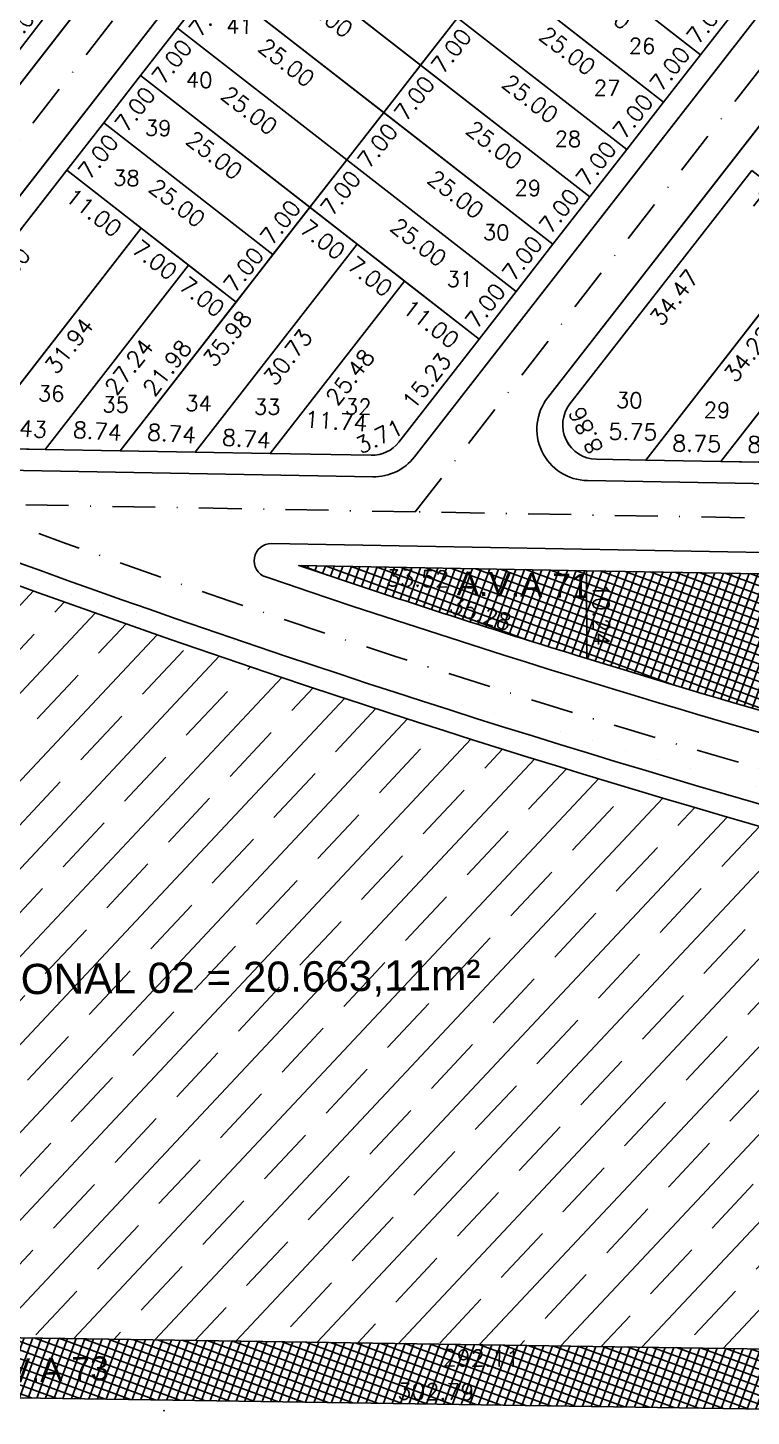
# Model space of a CAD drawing. Header units: millimetres. Extents: x -4430026 to 4783824, y 584 to 9593110.
# Drawn here: x 2520 to 2604.3, y 635.6 to 797.5 of the extents above; entities that cross this region are included whole.
import ezdxf
from ezdxf.enums import TextEntityAlignment as Align

# ---------------------------------------------------------------- set-up
doc = ezdxf.new("R2010")
doc.units = ezdxf.units.MM
doc.linetypes.add('CONTINUO', pattern=[0])
doc.linetypes.add('DASHDOT', pattern=[1, 0.5, -0.25, 0, -0.25])
for name, color, linetype in [('Bra-Rua Calçadas', 1, 'Continuous'), ('Calçada', 1, 'Continuous'), ('Cota', 8, 'Continuous'), ('Cota Curvas', 2, 'Continuous'), ('EIXO DAS VIAS', 252, 'DASHDOT'), ('Lotes', 2, 'Continuous'), ('Numero de lotes', 5, 'Continuous'), ('TEXTO', 2, 'Continuous'), ('TXT A.VERDES', 7, 'Continuous'), ('ÁREA INSTITUCIONAL', 12, 'Continuous'), ('Área Verde Alameda etc.', 92, 'Continuous'), ('Área Verde Geral', 98, 'Continuous')]:
    doc.layers.add(name, color=color, linetype=linetype)
doc.styles.add('arcad1', font='romans.shx')
doc.styles.add('ARIAL', font='arial.ttf', dxfattribs={"height": 0.25})
doc.styles.add('ROMANS', font='romans.shx')
doc.dimstyles.new('BOLA100', dxfattribs={"dimscale": 0, "dimtxt": 1.9, "dimasz": 0.18, "dimexe": 0.18, "dimexo": 0.063, "dimgap": 0, "dimtad": 1, "dimzin": 4, "dimdsep": 46, "dimtxsty": 'ROMANS', "dimcen": 0.09, "dimse1": 1, "dimse2": 1, "dimsd1": 1, "dimsd2": 1, "dimclrt": 256, "dimaunit": 1, "dimadec": 4, "dimazin": 0, "dimtfac": 1.2, "dimtix": 1, "dimtmove": 2, "dimatfit": 3, "dimfxl": 1, "dimtvp": 2, "dimtolj": 1, "dimtzin": 4, "dimarcsym": 0})
pattern_1 = [(69.82082076, (-350710.31295, -9590084.73025), (-0.894034063135, 0.32857167248), []), (159.82082076, (-350710.31295, -9590084.73025), (-0.32857167248, -0.894034063135), [])]

# ---------------------------------------------------------------- blocks, each defined once
blk = doc.blocks.new('*D567')
at = {"layer": 'DEFPOINTS', "color": 0}
for p in [(2604.31, 780.84), (2606.63, 779.04), (2583.14, 753.64)]:
    blk.add_point(p, dxfattribs=at)
at = {"layer": 'Cota', "insert": (2595.29, 766.03), "char_height": 1.9, "attachment_point": 5, "rotation": 52.0936, "style": 'ROMANS'}
blk.add_mtext('\\A1;34.47', dxfattribs=at)
blk = doc.blocks.new('*D568')
at = {"layer": 'DEFPOINTS', "color": 0}
for p in [(2612.99, 774.08), (2615.18, 772.38), (2591.97, 747.09)]:
    blk.add_point(p, dxfattribs=at)
at = {"layer": 'Cota', "insert": (2603.92, 759.47), "char_height": 1.9, "attachment_point": 5, "rotation": 52.0936, "style": 'ROMANS'}
blk.add_mtext('\\A1;34.22', dxfattribs=at)
blk = doc.blocks.new('*D569')
at = {"layer": 'DEFPOINTS', "color": 0}
for p in [(2618.52, 769.78), (2620.79, 768.01), (2600.72, 746.93)]:
    blk.add_point(p, dxfattribs=at)
at = {"layer": 'Cota', "insert": (2611.14, 757.17), "char_height": 1.9, "attachment_point": 5, "rotation": 52.0936, "style": 'ROMANS'}
blk.add_mtext('\\A1;28.97', dxfattribs=at)
blk = doc.blocks.new('*D842')
at = {"layer": 'DEFPOINTS', "color": 0}
for p in [(2524.5, 780.89), (2526.76, 779.13), (2507.3, 758.79)]:
    blk.add_point(p, dxfattribs=at)
at = {"layer": 'Cota', "insert": (2517.41, 768.66), "char_height": 1.9, "attachment_point": 5, "rotation": 52.0936, "style": 'ROMANS'}
blk.add_mtext('\\A1;28.00', dxfattribs=at)
blk = doc.blocks.new('*D843')
at = {"layer": 'DEFPOINTS', "color": 0}
for p in [(2533.18, 774.13), (2535.34, 772.44), (2513.56, 748.93)]:
    blk.add_point(p, dxfattribs=at)
at = {"layer": 'Cota', "insert": (2524.78, 760.43), "char_height": 1.9, "attachment_point": 5, "rotation": 52.0936, "style": 'ROMANS'}
blk.add_mtext('\\A1;31.94', dxfattribs=at)
blk = doc.blocks.new('*D844')
at = {"layer": 'DEFPOINTS', "color": 0}
for p in [(2538.7, 769.83), (2540.88, 768.13), (2521.97, 748.34)]:
    blk.add_point(p, dxfattribs=at)
at = {"layer": 'Cota', "insert": (2531.76, 757.97), "char_height": 1.9, "attachment_point": 5, "rotation": 52.0936, "style": 'ROMANS'}
blk.add_mtext('\\A1;27.24', dxfattribs=at)
blk = doc.blocks.new('*D845')
at = {"layer": 'DEFPOINTS', "color": 0}
for p in [(2552.83, 776.57), (2555.01, 774.87), (2530.72, 748.18)]:
    blk.add_point(p, dxfattribs=at)
at = {"layer": 'Cota', "insert": (2543.21, 761.26), "char_height": 1.9, "attachment_point": 5, "rotation": 52.0936, "style": 'ROMANS'}
blk.add_mtext('\\A1;35.98', dxfattribs=at)
blk = doc.blocks.new('*D846')
at = {"layer": 'DEFPOINTS', "color": 0}
for p in [(2558.35, 772.27), (2560.46, 770.63), (2539.47, 748.02)]:
    blk.add_point(p, dxfattribs=at)
at = {"layer": 'Cota', "insert": (2550.27, 759.09), "char_height": 1.9, "attachment_point": 5, "rotation": 52.0936, "style": 'ROMANS'}
blk.add_mtext('\\A1;30.73', dxfattribs=at)
blk = doc.blocks.new('*D847')
at = {"layer": 'DEFPOINTS', "color": 0}
for p in [(2563.87, 767.97), (2566.08, 766.25), (2548.22, 747.87)]:
    blk.add_point(p, dxfattribs=at)
at = {"layer": 'Cota', "insert": (2557.51, 756.78), "char_height": 1.9, "attachment_point": 5, "rotation": 52.0936, "style": 'ROMANS'}
blk.add_mtext('\\A1;25.48', dxfattribs=at)
blk = doc.blocks.new('*D848')
at = {"layer": 'DEFPOINTS', "color": 0}
for p in [(2571.88, 761.74), (2572.55, 761.21), (2563.2, 749.2)]:
    blk.add_point(p, dxfattribs=at)
at = {"layer": 'Cota', "insert": (2566.45, 756.32), "char_height": 1.9, "attachment_point": 5, "rotation": 52.0936, "style": 'ROMANS'}
blk.add_mtext('\\A1;15.23', dxfattribs=at)
blk = doc.blocks.new('*D849')
at = {"layer": 'DEFPOINTS', "color": 0}
for p in [(2528.8, 786.41), (2531.06, 784.65), (2524.5, 780.89)]:
    blk.add_point(p, dxfattribs=at)
at = {"layer": 'Cota', "insert": (2528.16, 782.47), "char_height": 1.9, "attachment_point": 5, "rotation": 52.0936, "style": 'ROMANS'}
blk.add_mtext('\\A1;7.00', dxfattribs=at)
blk = doc.blocks.new('*D850')
at = {"layer": 'DEFPOINTS', "color": 0}
for p in [(2533.1, 791.93), (2535.36, 790.17), (2528.8, 786.41)]:
    blk.add_point(p, dxfattribs=at)
at = {"layer": 'Cota', "insert": (2532.46, 787.99), "char_height": 1.9, "attachment_point": 5, "rotation": 52.0936, "style": 'ROMANS'}
blk.add_mtext('\\A1;7.00', dxfattribs=at)
blk = doc.blocks.new('*D851')
at = {"layer": 'DEFPOINTS', "color": 0}
for p in [(2537.4, 797.45), (2539.66, 795.7), (2533.1, 791.93)]:
    blk.add_point(p, dxfattribs=at)
at = {"layer": 'Cota', "insert": (2536.76, 793.52), "char_height": 1.9, "attachment_point": 5, "rotation": 52.0936, "style": 'ROMANS'}
blk.add_mtext('\\A1;7.00', dxfattribs=at)
blk = doc.blocks.new('*D852')
at = {"layer": 'DEFPOINTS', "color": 0}
for p in [(2541.7, 802.98), (2543.96, 801.22), (2537.4, 797.45)]:
    blk.add_point(p, dxfattribs=at)
at = {"layer": 'Cota', "insert": (2541.06, 799.04), "char_height": 1.9, "attachment_point": 5, "rotation": 52.0936, "style": 'ROMANS'}
blk.add_mtext('\\A1;7.00', dxfattribs=at)
blk = doc.blocks.new('*D872')
at = {"layer": 'DEFPOINTS', "color": 0}
for p in [(2557.13, 782.1), (2559.31, 780.39), (2552.83, 776.57)]:
    blk.add_point(p, dxfattribs=at)
at = {"layer": 'Cota', "insert": (2556.41, 778.22), "char_height": 1.9, "attachment_point": 5, "rotation": 52.0936, "style": 'ROMANS'}
blk.add_mtext('\\A1;7.00', dxfattribs=at)
blk = doc.blocks.new('*D873')
at = {"layer": 'DEFPOINTS', "color": 0}
for p in [(2561.43, 787.62), (2563.61, 785.92), (2557.13, 782.1)]:
    blk.add_point(p, dxfattribs=at)
at = {"layer": 'Cota', "insert": (2560.71, 783.74), "char_height": 1.9, "attachment_point": 5, "rotation": 52.0936, "style": 'ROMANS'}
blk.add_mtext('\\A1;7.00', dxfattribs=at)
blk = doc.blocks.new('*D874')
at = {"layer": 'DEFPOINTS', "color": 0}
for p in [(2565.73, 793.14), (2567.91, 791.44), (2561.43, 787.62)]:
    blk.add_point(p, dxfattribs=at)
at = {"layer": 'Cota', "insert": (2565.01, 789.26), "char_height": 1.9, "attachment_point": 5, "rotation": 52.0936, "style": 'ROMANS'}
blk.add_mtext('\\A1;7.00', dxfattribs=at)
blk = doc.blocks.new('*D875')
at = {"layer": 'DEFPOINTS', "color": 0}
for p in [(2570.03, 798.66), (2572.22, 796.96), (2565.73, 793.14)]:
    blk.add_point(p, dxfattribs=at)
at = {"layer": 'Cota', "insert": (2569.32, 794.79), "char_height": 1.9, "attachment_point": 5, "rotation": 52.0936, "style": 'ROMANS'}
blk.add_mtext('\\A1;7.00', dxfattribs=at)
blk = doc.blocks.new('*D893')
at = {"layer": 'DEFPOINTS', "color": 0}
for p in [(2576.18, 767.26), (2576.85, 766.74), (2572.55, 761.21)]:
    blk.add_point(p, dxfattribs=at)
at = {"layer": 'Cota', "insert": (2573.28, 765.08), "char_height": 1.9, "attachment_point": 5, "rotation": 52.0936, "style": 'ROMANS'}
blk.add_mtext('\\A1;7.00', dxfattribs=at)
blk = doc.blocks.new('*D894')
at = {"layer": 'DEFPOINTS', "color": 0}
for p in [(2580.48, 772.78), (2581.15, 772.26), (2576.85, 766.74)]:
    blk.add_point(p, dxfattribs=at)
at = {"layer": 'Cota', "insert": (2577.58, 770.61), "char_height": 1.9, "attachment_point": 5, "rotation": 52.0936, "style": 'ROMANS'}
blk.add_mtext('\\A1;7.00', dxfattribs=at)
blk = doc.blocks.new('*D895')
at = {"layer": 'DEFPOINTS', "color": 0}
for p in [(2584.78, 778.31), (2585.45, 777.78), (2581.15, 772.26)]:
    blk.add_point(p, dxfattribs=at)
at = {"layer": 'Cota', "insert": (2581.88, 776.13), "char_height": 1.9, "attachment_point": 5, "rotation": 52.0936, "style": 'ROMANS'}
blk.add_mtext('\\A1;7.00', dxfattribs=at)
blk = doc.blocks.new('*D896')
at = {"layer": 'DEFPOINTS', "color": 0}
for p in [(2589.08, 783.83), (2589.76, 783.31), (2585.45, 777.78)]:
    blk.add_point(p, dxfattribs=at)
at = {"layer": 'Cota', "insert": (2586.18, 781.65), "char_height": 1.9, "attachment_point": 5, "rotation": 52.0936, "style": 'ROMANS'}
blk.add_mtext('\\A1;7.00', dxfattribs=at)
blk = doc.blocks.new('*D897')
at = {"layer": 'DEFPOINTS', "color": 0}
for p in [(2593.38, 789.35), (2594.06, 788.83), (2589.76, 783.31)]:
    blk.add_point(p, dxfattribs=at)
at = {"layer": 'Cota', "insert": (2590.48, 787.18), "char_height": 1.9, "attachment_point": 5, "rotation": 52.0936, "style": 'ROMANS'}
blk.add_mtext('\\A1;7.00', dxfattribs=at)
blk = doc.blocks.new('*D898')
at = {"layer": 'DEFPOINTS', "color": 0}
for p in [(2597.68, 794.88), (2598.36, 794.35), (2594.06, 788.83)]:
    blk.add_point(p, dxfattribs=at)
at = {"layer": 'Cota', "insert": (2594.78, 792.7), "char_height": 1.9, "attachment_point": 5, "rotation": 52.0936, "style": 'ROMANS'}
blk.add_mtext('\\A1;7.00', dxfattribs=at)
blk = doc.blocks.new('*D899')
at = {"layer": 'DEFPOINTS', "color": 0}
for p in [(2601.98, 800.4), (2602.66, 799.87), (2598.36, 794.35)]:
    blk.add_point(p, dxfattribs=at)
at = {"layer": 'Cota', "insert": (2599.08, 798.22), "char_height": 1.9, "attachment_point": 5, "rotation": 52.0936, "style": 'ROMANS'}
blk.add_mtext('\\A1;7.00', dxfattribs=at)
blk = doc.blocks.new('*D914')
at = {"layer": 'DEFPOINTS', "color": 0}
for p in [(2543.7, 765.94), (2544.23, 765.53), (2530.72, 748.18)]:
    blk.add_point(p, dxfattribs=at)
at = {"layer": 'Cota', "insert": (2536.19, 757.85), "char_height": 1.9, "attachment_point": 5, "rotation": 52.0936, "style": 'ROMANS'}
blk.add_mtext('\\A1;21.98', dxfattribs=at)
blk = doc.blocks.new('*D915')
at = {"layer": 'DEFPOINTS', "color": 0}
for p in [(2548, 771.46), (2548.53, 771.05), (2544.23, 765.53)]:
    blk.add_point(p, dxfattribs=at)
at = {"layer": 'Cota', "insert": (2545.1, 769.28), "char_height": 1.9, "attachment_point": 5, "rotation": 52.0936, "style": 'ROMANS'}
blk.add_mtext('\\A1;7.00', dxfattribs=at)
blk = doc.blocks.new('*D916')
at = {"layer": 'DEFPOINTS', "color": 0}
for p in [(2552.3, 776.98), (2552.83, 776.57), (2548.53, 771.05)]:
    blk.add_point(p, dxfattribs=at)
at = {"layer": 'Cota', "insert": (2549.4, 774.81), "char_height": 1.9, "attachment_point": 5, "rotation": 52.0936, "style": 'ROMANS'}
blk.add_mtext('\\A1;7.00', dxfattribs=at)
blk = doc.blocks.new('*D981')
at = {"layer": 'DEFPOINTS', "color": 0}
for p in [(2522.28, 800.36), (2522.85, 799.92), (2518.54, 794.4)]:
    blk.add_point(p, dxfattribs=at)
at = {"layer": 'Cota', "insert": (2519.38, 798.18), "char_height": 1.9, "attachment_point": 5, "rotation": 52.0936, "style": 'ROMANS'}
blk.add_mtext('\\A1;7.00', dxfattribs=at)
blk = doc.blocks.new('*D3687')
at = {"layer": 'DEFPOINTS', "color": 0}
for p in [(2524.5, 780.89), (2533.18, 774.13), (2531.39, 771.83)]:
    blk.add_point(p, dxfattribs=at)
at = {"layer": 'Cota', "insert": (2527.64, 775.96), "char_height": 1.9, "attachment_point": 5, "rotation": 322.0936, "style": 'ROMANS'}
blk.add_mtext('\\A1;11.00', dxfattribs=at)
blk = doc.blocks.new('*D3688')
at = {"layer": 'DEFPOINTS', "color": 0}
for p in [(2533.18, 774.13), (2538.7, 769.83), (2536.91, 767.53)]:
    blk.add_point(p, dxfattribs=at)
at = {"layer": 'Cota', "insert": (2534.74, 770.43), "char_height": 1.9, "attachment_point": 5, "rotation": 322.0936, "style": 'ROMANS'}
blk.add_mtext('\\A1;7.00', dxfattribs=at)
blk = doc.blocks.new('*D3689')
at = {"layer": 'DEFPOINTS', "color": 0}
for p in [(2538.7, 769.83), (2544.23, 765.53), (2542.44, 763.23)]:
    blk.add_point(p, dxfattribs=at)
at = {"layer": 'Cota', "insert": (2540.26, 766.13), "char_height": 1.9, "attachment_point": 5, "rotation": 322.0936, "style": 'ROMANS'}
blk.add_mtext('\\A1;7.00', dxfattribs=at)
blk = doc.blocks.new('*D3692')
at = {"layer": 'DEFPOINTS', "color": 0}
for p in [(2528.8, 786.41), (2548.53, 771.05), (2546.64, 768.63)]:
    blk.add_point(p, dxfattribs=at)
at = {"layer": 'Cota', "insert": (2537.36, 777.06), "char_height": 1.9, "attachment_point": 5, "rotation": 322.0936, "style": 'ROMANS'}
blk.add_mtext('\\A1;25.00', dxfattribs=at)
blk = doc.blocks.new('*D3695')
at = {"layer": 'DEFPOINTS', "color": 0}
for p in [(2533.1, 791.93), (2552.83, 776.57), (2550.98, 774.2)]:
    blk.add_point(p, dxfattribs=at)
at = {"layer": 'Cota', "insert": (2541.7, 782.63), "char_height": 1.9, "attachment_point": 5, "rotation": 322.0936, "style": 'ROMANS'}
blk.add_mtext('\\A1;25.00', dxfattribs=at)
blk = doc.blocks.new('*D3696')
at = {"layer": 'DEFPOINTS', "color": 0}
for p in [(2552.83, 776.57), (2558.35, 772.27), (2556.5, 769.9)]:
    blk.add_point(p, dxfattribs=at)
at = {"layer": 'Cota', "insert": (2554.33, 772.8), "char_height": 1.9, "attachment_point": 5, "rotation": 322.0936, "style": 'ROMANS'}
blk.add_mtext('\\A1;7.00', dxfattribs=at)
blk = doc.blocks.new('*D3697')
at = {"layer": 'DEFPOINTS', "color": 0}
for p in [(2558.35, 772.27), (2563.87, 767.97), (2562.03, 765.6)]:
    blk.add_point(p, dxfattribs=at)
at = {"layer": 'Cota', "insert": (2559.85, 768.5), "char_height": 1.9, "attachment_point": 5, "rotation": 322.0936, "style": 'ROMANS'}
blk.add_mtext('\\A1;7.00', dxfattribs=at)
blk = doc.blocks.new('*D3698')
at = {"layer": 'DEFPOINTS', "color": 0}
for p in [(2563.87, 767.97), (2572.55, 761.21), (2570.71, 758.84)]:
    blk.add_point(p, dxfattribs=at)
at = {"layer": 'Cota', "insert": (2566.95, 762.97), "char_height": 1.9, "attachment_point": 5, "rotation": 322.0936, "style": 'ROMANS'}
blk.add_mtext('\\A1;11.00', dxfattribs=at)
blk = doc.blocks.new('*D3701')
at = {"layer": 'DEFPOINTS', "color": 0}
for p in [(2537.4, 797.45), (2557.13, 782.1), (2555.05, 779.42)]:
    blk.add_point(p, dxfattribs=at)
at = {"layer": 'Cota', "insert": (2545.77, 787.85), "char_height": 1.9, "attachment_point": 5, "rotation": 322.0936, "style": 'ROMANS'}
blk.add_mtext('\\A1;25.00', dxfattribs=at)
blk = doc.blocks.new('*D3702')
at = {"layer": 'DEFPOINTS', "color": 0}
for p in [(2557.13, 782.1), (2576.85, 766.74), (2574.77, 764.07)]:
    blk.add_point(p, dxfattribs=at)
at = {"layer": 'Cota', "insert": (2565.5, 772.49), "char_height": 1.9, "attachment_point": 5, "rotation": 322.0936, "style": 'ROMANS'}
blk.add_mtext('\\A1;25.00', dxfattribs=at)
blk = doc.blocks.new('*D3705')
at = {"layer": 'DEFPOINTS', "color": 0}
for p in [(2541.7, 802.98), (2561.43, 787.62), (2559.39, 785)]:
    blk.add_point(p, dxfattribs=at)
at = {"layer": 'Cota', "insert": (2550.11, 793.43), "char_height": 1.9, "attachment_point": 5, "rotation": 322.0936, "style": 'ROMANS'}
blk.add_mtext('\\A1;25.00', dxfattribs=at)
blk = doc.blocks.new('*D3706')
at = {"layer": 'DEFPOINTS', "color": 0}
for p in [(2561.43, 787.62), (2581.15, 772.26), (2579.11, 769.64)]:
    blk.add_point(p, dxfattribs=at)
at = {"layer": 'Cota', "insert": (2569.83, 778.07), "char_height": 1.9, "attachment_point": 5, "rotation": 322.0936, "style": 'ROMANS'}
blk.add_mtext('\\A1;25.00', dxfattribs=at)
blk = doc.blocks.new('*D3709')
at = {"layer": 'DEFPOINTS', "color": 0}
for p in [(2546, 808.5), (2565.73, 793.14), (2563.86, 790.74)]:
    blk.add_point(p, dxfattribs=at)
at = {"layer": 'Cota', "insert": (2554.58, 799.17), "char_height": 1.9, "attachment_point": 5, "rotation": 322.0936, "style": 'ROMANS'}
blk.add_mtext('\\A1;25.00', dxfattribs=at)
blk = doc.blocks.new('*D3710')
at = {"layer": 'DEFPOINTS', "color": 0}
for p in [(2565.73, 793.14), (2585.45, 777.78), (2583.59, 775.39)]:
    blk.add_point(p, dxfattribs=at)
at = {"layer": 'Cota', "insert": (2574.31, 783.81), "char_height": 1.9, "attachment_point": 5, "rotation": 322.0936, "style": 'ROMANS'}
blk.add_mtext('\\A1;25.00', dxfattribs=at)
blk = doc.blocks.new('*D3713')
at = {"layer": 'DEFPOINTS', "color": 0}
for p in [(2550.3, 814.02), (2570.03, 798.66), (2568.07, 796.14)]:
    blk.add_point(p, dxfattribs=at)
at = {"layer": 'Cota', "insert": (2558.79, 804.57), "char_height": 1.9, "attachment_point": 5, "rotation": 322.0936, "style": 'ROMANS'}
blk.add_mtext('\\A1;25.00', dxfattribs=at)
blk = doc.blocks.new('*D3714')
at = {"layer": 'DEFPOINTS', "color": 0}
for p in [(2570.03, 798.66), (2589.76, 783.31), (2587.79, 780.78)]:
    blk.add_point(p, dxfattribs=at)
at = {"layer": 'Cota', "insert": (2578.51, 789.21), "char_height": 1.9, "attachment_point": 5, "rotation": 322.0936, "style": 'ROMANS'}
blk.add_mtext('\\A1;25.00', dxfattribs=at)
blk = doc.blocks.new('*D3718')
at = {"layer": 'DEFPOINTS', "color": 0}
for p in [(2574.33, 804.19), (2594.06, 788.83), (2592.13, 786.36)]:
    blk.add_point(p, dxfattribs=at)
at = {"layer": 'Cota', "insert": (2582.85, 794.79), "char_height": 1.9, "attachment_point": 5, "rotation": 322.0936, "style": 'ROMANS'}
blk.add_mtext('\\A1;25.00', dxfattribs=at)
blk = doc.blocks.new('*D3719')
at = {"layer": 'DEFPOINTS', "color": 0}
for p in [(2604.31, 780.84), (2612.99, 774.08), (2611.07, 771.61)]:
    blk.add_point(p, dxfattribs=at)
at = {"layer": 'Cota', "insert": (2607.31, 775.74), "char_height": 1.9, "attachment_point": 5, "rotation": 322.0936, "style": 'ROMANS'}
blk.add_mtext('\\A1;11.00', dxfattribs=at)
blk = doc.blocks.new('*D3725')
at = {"layer": 'DEFPOINTS', "color": 0}
for p in [(2578.63, 809.71), (2598.36, 794.35), (2596.28, 791.69)]:
    blk.add_point(p, dxfattribs=at)
at = {"layer": 'Cota', "insert": (2587, 800.12), "char_height": 1.9, "attachment_point": 5, "rotation": 322.0936, "style": 'ROMANS'}
blk.add_mtext('\\A1;25.00', dxfattribs=at)
blk = doc.blocks.new('*D3801')
at = {"layer": 'DEFPOINTS', "color": 0}
for p in [(2523.49, 749.57), (2514.95, 748.32), (2523.36, 747.73)]:
    blk.add_point(p, dxfattribs=at)
at = {"layer": 'Cota', "insert": (2519.35, 750.81), "char_height": 1.9, "attachment_point": 5, "rotation": 356.0035, "style": 'ROMANS'}
blk.add_mtext('\\A1;8.43', dxfattribs=at)
blk = doc.blocks.new('*D3802')
at = {"layer": 'DEFPOINTS', "color": 0}
for p in [(2523.52, 747.99), (2532.27, 747.83), (2532.36, 749.22)]:
    blk.add_point(p, dxfattribs=at)
at = {"layer": 'Cota', "insert": (2528.07, 750.47), "char_height": 1.9, "attachment_point": 5, "rotation": 356.0035, "style": 'ROMANS'}
blk.add_mtext('\\A1;8.74', dxfattribs=at)
blk = doc.blocks.new('*D3803')
at = {"layer": 'DEFPOINTS', "color": 0}
for p in [(2532.2, 748.16), (2540.95, 748.01), (2541.01, 748.94)]:
    blk.add_point(p, dxfattribs=at)
at = {"layer": 'Cota', "insert": (2536.72, 750.19), "char_height": 1.9, "attachment_point": 5, "rotation": 356.0035, "style": 'ROMANS'}
blk.add_mtext('\\A1;8.74', dxfattribs=at)
blk = doc.blocks.new('*D3804')
at = {"layer": 'DEFPOINTS', "color": 0}
for p in [(2540.95, 748.01), (2549.7, 747.85), (2549.73, 748.33)]:
    blk.add_point(p, dxfattribs=at)
at = {"layer": 'Cota', "insert": (2545.44, 749.58), "char_height": 1.9, "attachment_point": 5, "rotation": 356.0035, "style": 'ROMANS'}
blk.add_mtext('\\A1;8.74', dxfattribs=at)
blk = doc.blocks.new('*D3805')
at = {"layer": 'DEFPOINTS', "color": 0}
for p in [(2602.27, 748.01), (2593.5, 746.77), (2602.25, 746.62)]:
    blk.add_point(p, dxfattribs=at)
at = {"layer": 'Cota', "insert": (2597.91, 749.03), "char_height": 1.9, "attachment_point": 5, "rotation": 358.9754, "style": 'ROMANS'}
blk.add_mtext('\\A1;8.75', dxfattribs=at)
blk = doc.blocks.new('*D3806')
at = {"layer": 'DEFPOINTS', "color": 0}
for p in [(2611.02, 747.85), (2602.25, 746.62), (2611, 746.46)]:
    blk.add_point(p, dxfattribs=at)
at = {"layer": 'Cota', "insert": (2606.66, 748.88), "char_height": 1.9, "attachment_point": 5, "rotation": 358.9754, "style": 'ROMANS'}
blk.add_mtext('\\A1;8.75', dxfattribs=at)
blk = doc.blocks.new('*D7358')
at = {"layer": 'DEFPOINTS', "color": 0}
for p in [(2548.22, 747.87), (2559.96, 747.53), (2559.97, 747.66)]:
    blk.add_point(p, dxfattribs=at)
at = {"layer": 'Cota', "insert": (2555.89, 751.63), "char_height": 1.9, "attachment_point": 5, "rotation": 356.0035, "style": 'ROMANS'}
blk.add_mtext('\\A1;11.74', dxfattribs=at)
blk = doc.blocks.new('*D7360')
at = {"layer": 'DEFPOINTS', "color": 0}
for p in [(2592, 748.48), (2586.22, 747.19), (2591.97, 747.09)]:
    blk.add_point(p, dxfattribs=at)
at = {"layer": 'Cota', "insert": (2590.48, 750.4), "char_height": 1.9, "attachment_point": 5, "rotation": 358.9754, "style": 'ROMANS'}
blk.add_mtext('\\A1;5.75', dxfattribs=at)
blk = doc.blocks.new('*D7455')
at = {"layer": 'DEFPOINTS', "color": 0}
for p in [(2585.05, 734.21), (2585.79, 734.21), (2585.11, 723.96)]:
    blk.add_point(p, dxfattribs=at)
at = {"layer": 'Cota', "insert": (2586.77, 729.09), "char_height": 1.9, "attachment_point": 5, "rotation": 270.3134, "style": 'ROMANS'}
blk.add_mtext('\\A1;10.24', dxfattribs=at)
blk = doc.blocks.new('*D7377')
at = {"layer": 'DEFPOINTS', "color": 0}
for p in [(2548.66, 734.85), (2582.17, 734.25), (2582.13, 732.06)]:
    blk.add_point(p, dxfattribs=at)
at = {"layer": 'Cota', "insert": (2565.39, 733.31), "char_height": 1.9, "attachment_point": 5, "rotation": 358.9754, "style": 'ROMANS'}
blk.add_mtext('\\A1;33.52', dxfattribs=at)

msp = doc.modelspace()

# ---------------------------------------------------------------- hatches: boundary and pattern name
at = {"layer": 'ÁREA INSTITUCIONAL'}
h = msp.add_hatch(dxfattribs=at)
h.set_pattern_fill('ACET-2D-JIS_STN_1E', color=256, scale=7, angle=26.15882, style=0)
h.set_pattern_definition([(46.85580411, (3652445.661, -8876539.757), (-5.1074450476, 4.7868575377), []), (46.85580411, (3652450.5935, -8876539.597), (-5.1074450476, 4.7868575377), [7, -3.5])])
edge = h.paths.add_edge_path()
edge.add_arc((2509.775, 731.553), 4, 69.72913, 88.97539)
edge.add_line((2509.847, 735.552), (2422.801, 737.109))
edge.add_arc((2422.738, 733.609), 3.5, 88.97539, 178.97539)
edge.add_line((2419.239, 733.672), (2418.01, 664.963))
edge.add_arc((2421.509, 664.9), 3.5, 178.9754, 249.12565)
edge.add_arc((2416.257, 650.85), 11.5, 68.96273, 69.6207, ccw=False)
edge.add_arc((2416.257, 650.85), 11.5, -23.9013, 68.96273, ccw=False)
edge.add_line((2426.771, 646.19), (2649.925, 642.818))
edge.add_line((2649.925, 642.818), (2661.46, 642.644))
edge.add_line((2661.46, 642.644), (2689.188, 642.69))
edge.add_line((2689.188, 642.69), (2718.863, 642.739))
edge.add_line((2718.863, 642.739), (2718.77, 677.009))
edge.add_arc((2975.343, 1989.566), 1337.399, 249.691278, 258.93951, ccw=False)
at = {"layer": 'Área Verde Alameda etc.'}
h = msp.add_hatch(dxfattribs=at)
h.set_pattern_fill('ANSI37', color=256, scale=0.3, angle=24.82082, style=0)
h.set_pattern_definition(pattern_1)
edge = h.paths.add_edge_path()
edge.add_line((2585.052, 734.206), (2551.538, 734.805))
edge.add_arc((2975.343, 1989.565), 1324.399, 251.337178, 252.863415)
edge.add_line((2585.108, 723.963), (2585.052, 734.206))
h = msp.add_hatch(dxfattribs=at)
h.set_pattern_fill('ANSI37', color=256, scale=0.3, angle=24.82082, style=0)
h.set_pattern_definition(pattern_1)
edge = h.paths.add_edge_path()
edge.add_line((2718.863, 642.739), (2689.188, 642.69))
edge.add_line((2689.188, 642.69), (2661.46, 642.644))
edge.add_line((2661.46, 642.644), (2649.925, 642.818))
edge.add_line((2649.925, 642.818), (2426.771, 646.19))
edge.add_arc((2416.257, 650.85), 11.5, 269.29293, 336.09873, ccw=False)
edge.add_line((2416.115, 639.351), (2649.819, 635.819))
edge.add_line((2649.819, 635.819), (2661.413, 635.643))
edge.add_line((2661.413, 635.643), (2689.2, 635.69))
edge.add_line((2689.2, 635.69), (2718.882, 635.739))
edge.add_line((2718.882, 635.739), (2718.863, 642.739))
at = {"layer": 'Área Verde Geral'}
h = msp.add_hatch(dxfattribs=at)
h.set_pattern_fill('ANSI37', color=256, scale=0.3, angle=24.82082, style=0)
h.set_pattern_definition(pattern_1)
edge = h.paths.add_edge_path()
edge.add_arc((2710.136, 725.968), 6, 75.87848, 88.9754)
edge.add_line((2710.243, 731.967), (2697.421, 732.196))
edge.add_line((2697.421, 732.196), (2656.61, 732.926))
edge.add_line((2656.61, 732.926), (2636.616, 733.284))
edge.add_line((2636.616, 733.284), (2585.052, 734.206))
edge.add_line((2585.052, 734.206), (2585.108, 723.963))
edge.add_arc((2975.343, 1989.565), 1324.399, 252.863415, 258.398851)
edge.add_arc((2710.212, 698.1), 6, 258.4429, 360.1567)
edge.add_line((2716.212, 698.117), (2716.135, 725.984))
edge.add_arc((2710.136, 725.968), 6, 0.1567, 75.87848)

# ---------------------------------------------------------------- linework, layer by layer
msp.add_point((2535.816, 636.304, 107.761))
at = {"layer": 'Bra-Rua Calçadas'}
for points in [[(2585.052, 734.206), (2551.538, 734.805, 0.0066596), (2585.108, 723.963)], [(2718.863, 642.739), (2689.188, 642.69), (2661.46, 642.644), (2649.925, 642.818), (2426.771, 646.19, -0.300042), (2416.115, 639.351), (2649.819, 635.819), (2661.413, 635.643), (2689.2, 635.69), (2718.882, 635.739)], [(2718.863, 642.739), (2689.188, 642.69), (2661.46, 642.644), (2649.925, 642.818), (2426.771, 646.19, -0.300042), (2416.115, 639.351), (2649.819, 635.819), (2661.413, 635.643), (2689.2, 635.69), (2718.882, 635.739)]]:
    msp.add_lwpolyline(points, format="xyb", close=True, dxfattribs=at)
at = {"layer": 'Calçada', "lineweight": -3}
for p, q in [((2498.707, 764.849), (2651.071, 960.525)), ((2498.707, 764.849), (2651.071, 960.525)), ((2657.384, 955.61), (2505.019, 759.934)), ((2657.384, 955.61), (2505.019, 759.934)), ((2565.018, 747.466), (2700.779, 921.819)), ((2565.018, 747.466), (2700.779, 921.819)), ((2707.091, 916.904), (2580.549, 754.392)), ((2707.091, 916.904), (2580.549, 754.392)), ((2636.658, 735.784), (2548.373, 737.363))]:
    msp.add_line(p, q, dxfattribs=at)
for points in [[(2651.071, 960.525, 0.4142136), (2650.024, 968.945), (2618.463, 993.52, 0.0057698), (2615.964, 995.42, 0.4074699), (2607.654, 994.288), (2455.311, 798.64, 0.4142136), (2456.359, 790.219), (2490.286, 763.801, 0.4142136), (2498.707, 764.849)], [(2651.071, 960.525, 0.4142136), (2650.024, 968.945), (2618.463, 993.52, 0.0057698), (2615.964, 995.42, 0.4074699), (2607.654, 994.288), (2455.311, 798.64, 0.4142136), (2456.359, 790.219), (2490.286, 763.801, 0.4142136), (2498.707, 764.849)], [(2699.732, 930.24), (2665.804, 956.658, 0.4142136), (2657.384, 955.61), (2505.019, 759.934, 0.4142136), (2506.067, 751.514), (2511.577, 747.224, 0.162331), (2515.155, 745.959), (2560.176, 745.153, 0.2360131), (2565.018, 747.466), (2700.779, 921.819, 0.4142136)], [(2699.732, 930.24), (2665.804, 956.658, 0.4142136), (2657.384, 955.61), (2505.019, 759.934, 0.4142136), (2506.067, 751.514), (2511.577, 747.224, 0.162331), (2515.155, 745.959), (2560.176, 745.153, 0.2360131), (2565.018, 747.466), (2700.779, 921.819, 0.4142136)], [(2750.487, 883.114, 0.4142136), (2749.439, 891.534), (2715.512, 917.952, 0.4142136), (2707.091, 916.904), (2580.549, 754.392, 0.6181059), (2585.176, 744.706), (2638.926, 743.745, 0.2360131), (2643.767, 746.058)], [(2750.487, 883.114, 0.4142136), (2749.439, 891.534), (2715.512, 917.952, 0.4142136), (2707.091, 916.904), (2580.549, 754.392, 0.6181059), (2585.176, 744.706), (2638.926, 743.745, 0.2360131), (2643.767, 746.058)], [(2511.161, 735.305, 0.0841757), (2509.847, 735.552), (2422.801, 737.109, 0.4142136), (2419.239, 733.672), (2418.01, 664.963, 0.3160197), (2420.262, 661.63, -0.002871), (2420.386, 661.583, -0.4289313), (2426.771, 646.19), (2649.925, 642.818), (2661.46, 642.644), (2689.188, 642.69), (2718.863, 642.739), (2718.77, 677.009, -0.0403749)]]:
    msp.add_lwpolyline(points, format="xyb", close=True, dxfattribs=at)
for centre, radius, start, end in [((2975.343, 1989.566), 1334.899, 249.687761, 258.918229), ((2548.337, 735.364), 2, 88.97539, 251.19834), ((2975.343, 1989.566), 1337.399, 249.691391, 258.93951), ((2975.343, 1989.566), 1326.899, 251.19834, 258.531955)]:
    msp.add_arc(centre, radius, start, end, dxfattribs=at)
at = {"layer": 'EIXO DAS VIAS', "ltscale": 10}
for p, q in [((2495.719, 754.502, 103.708), (2660.371, 965.958, 103.708)), ((2565.103, 741.065, 103.708), (2710.079, 927.252, 103.708))]:
    msp.add_line(p, q, dxfattribs=at)
at = {"layer": 'EIXO DAS VIAS', "ltscale": 10, "elevation": 103.708}
for points in [[(2565.103, 741.065), (2511.75, 742.019)], [(2643.852, 739.656), (2565.103, 741.065)]]:
    msp.add_lwpolyline(points, dxfattribs=at)
at = {"layer": 'EIXO DAS VIAS', "ltscale": 10}
msp.add_arc((2975.343, 1989.566, 51.854), 1330.899, 249.614741, 258.88401, dxfattribs=at)
at = {"layer": 'Lotes', "lineweight": -3}
for p, q in [((2530.72, 748.181), (2677.546, 936.742)), ((2598.357, 794.351), (2558.906, 825.07)), ((2594.056, 788.828), (2554.605, 819.547)), ((2589.756, 783.305), (2550.305, 814.024)), ((2585.455, 777.782), (2546.004, 808.501)), ((2581.154, 772.259), (2541.704, 802.978)), ((2576.854, 766.736), (2537.403, 797.455)), ((2572.553, 761.213), (2533.102, 791.931)), ((2548.527, 771.049), (2528.802, 786.408)), ((2544.226, 765.526), (2524.501, 780.885)), ((2513.556, 748.925), (2533.18, 774.127)), ((2612.992, 774.083), (2591.97, 747.085)), ((2539.47, 748.024), (2558.351, 772.271)), ((2521.97, 748.337), (2538.703, 769.826)), ((2618.516, 769.783), (2600.72, 746.929)), ((2548.22, 747.868), (2563.874, 767.971))]:
    msp.add_line(p, q, dxfattribs=at)
at = {"layer": 'Lotes', "linetype": 'CONTINUO', "lineweight": -3}
for p, q in [((2578.631, 809.711), (2598.357, 794.351)), ((2598.357, 794.351), (2578.631, 809.711)), ((2565.73, 793.141), (2546.004, 808.501)), ((2546.004, 808.501), (2565.73, 793.141)), ((2541.704, 802.978), (2537.403, 797.455)), ((2561.429, 787.618), (2541.704, 802.978)), ((2541.704, 802.978), (2561.429, 787.618)), ((2574.331, 804.188), (2594.056, 788.828)), ((2594.056, 788.828), (2574.331, 804.188)), ((2518.544, 794.395), (2522.845, 799.918)), ((2598.357, 794.351), (2602.657, 799.874)), ((2570.03, 798.665), (2565.73, 793.141)), ((2565.73, 793.141), (2570.03, 798.665)), ((2570.03, 798.665), (2589.756, 783.305)), ((2589.756, 783.305), (2570.03, 798.665)), ((2537.403, 797.455), (2533.102, 791.931)), ((2557.128, 782.095), (2537.403, 797.455)), ((2537.403, 797.455), (2557.128, 782.095)), ((2565.73, 793.141), (2561.429, 787.618)), ((2561.429, 787.618), (2565.73, 793.141)), ((2565.73, 793.141), (2585.455, 777.782)), ((2585.455, 777.782), (2565.73, 793.141)), ((2594.056, 788.828), (2598.357, 794.351)), ((2533.102, 791.931), (2528.802, 786.408)), ((2552.828, 776.572), (2533.102, 791.931)), ((2533.102, 791.931), (2552.828, 776.572)), ((2589.756, 783.305), (2594.056, 788.828)), ((2561.429, 787.618), (2557.128, 782.095)), ((2557.128, 782.095), (2561.429, 787.618)), ((2561.429, 787.618), (2581.154, 772.259)), ((2581.154, 772.259), (2561.429, 787.618)), ((2528.802, 786.408), (2524.501, 780.885)), ((2548.527, 771.049), (2528.802, 786.408)), ((2528.802, 786.408), (2548.527, 771.049)), ((2557.128, 782.095), (2552.828, 776.572)), ((2552.828, 776.572), (2557.128, 782.095)), ((2557.128, 782.095), (2576.854, 766.736)), ((2576.854, 766.736), (2557.128, 782.095)), ((2585.455, 777.782), (2589.756, 783.305)), ((2524.501, 780.885), (2507.299, 758.793)), ((2533.18, 774.127), (2524.501, 780.885)), ((2524.501, 780.885), (2544.226, 765.526)), ((2604.313, 780.841), (2583.137, 753.645)), ((2581.154, 772.259), (2585.455, 777.782)), ((2552.828, 776.572), (2530.72, 748.181)), ((2548.527, 771.049), (2552.828, 776.572)), ((2558.351, 772.271), (2552.828, 776.572)), ((2552.828, 776.572), (2572.553, 761.213)), ((2533.18, 774.127), (2513.556, 748.925)), ((2513.556, 748.925), (2533.18, 774.127)), ((2538.703, 769.826), (2533.18, 774.127)), ((2612.992, 774.083), (2591.97, 747.085)), ((2591.97, 747.085), (2612.992, 774.083)), ((2558.351, 772.271), (2539.47, 748.024)), ((2539.47, 748.024), (2558.351, 772.271)), ((2563.874, 767.971), (2558.351, 772.271)), ((2576.854, 766.736), (2581.154, 772.259)), ((2544.226, 765.526), (2548.527, 771.049)), ((2538.703, 769.826), (2521.97, 748.337)), ((2521.97, 748.337), (2538.703, 769.826)), ((2544.226, 765.526), (2538.703, 769.826)), ((2618.516, 769.783), (2600.72, 746.929)), ((2600.72, 746.929), (2618.516, 769.783)), ((2563.874, 767.971), (2548.22, 747.868)), ((2548.22, 747.868), (2563.874, 767.971)), ((2572.553, 761.213), (2563.874, 767.971)), ((2572.553, 761.213), (2576.854, 766.736)), ((2530.72, 748.181), (2544.226, 765.526)), ((2563.199, 749.199), (2572.553, 761.213)), ((2515.367, 748.455), (2521.97, 748.337)), ((2521.97, 748.337), (2530.72, 748.181)), ((2530.72, 748.181), (2539.47, 748.024)), ((2539.47, 748.024), (2548.22, 747.868)), ((2548.22, 747.868), (2559.971, 747.658)), ((2586.221, 747.188), (2591.97, 747.085)), ((2591.97, 747.085), (2600.72, 746.929)), ((2600.72, 746.929), (2609.47, 746.772))]:
    msp.add_line(p, q, dxfattribs=at)
at = {"layer": 'Lotes'}
for points in [[(2503.12, 815.278), (2498.819, 809.755), (2518.544, 794.395), (2522.845, 799.918)], [(2582.932, 815.234), (2578.631, 809.711), (2598.357, 794.351), (2602.657, 799.874)], [(2550.305, 814.024), (2546.004, 808.501), (2565.73, 793.141), (2570.03, 798.665)], [(2578.631, 809.711), (2574.331, 804.188), (2594.056, 788.828), (2598.357, 794.351)], [(2546.004, 808.501), (2541.704, 802.978), (2561.429, 787.618), (2565.73, 793.141)], [(2541.704, 802.978), (2537.403, 797.455), (2557.128, 782.095), (2561.429, 787.618)], [(2574.331, 804.188), (2570.03, 798.665), (2589.756, 783.305), (2594.056, 788.828)], [(2570.03, 798.665), (2565.73, 793.141), (2585.455, 777.782), (2589.756, 783.305)], [(2537.403, 797.455), (2533.102, 791.931), (2552.828, 776.572), (2557.128, 782.095)], [(2565.73, 793.141), (2561.429, 787.618), (2581.154, 772.259), (2585.455, 777.782)], [(2533.102, 791.931), (2528.802, 786.408), (2548.527, 771.049), (2552.828, 776.572)], [(2561.429, 787.618), (2557.128, 782.095), (2576.854, 766.736), (2581.154, 772.259)], [(2528.802, 786.408), (2524.501, 780.885), (2533.18, 774.127), (2538.703, 769.826), (2544.226, 765.526), (2548.527, 771.049)], [(2557.128, 782.095), (2552.828, 776.572), (2558.351, 772.271), (2563.874, 767.971), (2572.553, 761.213), (2576.854, 766.736)], [(2552.828, 776.572), (2548.527, 771.049), (2544.226, 765.526), (2530.72, 748.181), (2539.47, 748.024), (2558.351, 772.271)], [(2612.992, 774.083), (2591.97, 747.085), (2600.72, 746.929), (2618.516, 769.783)], [(2558.351, 772.271), (2539.47, 748.024), (2548.22, 747.868), (2563.874, 767.971)], [(2538.703, 769.826), (2521.97, 748.337), (2530.72, 748.181), (2544.226, 765.526)], [(2618.516, 769.783), (2600.72, 746.929), (2609.47, 746.772), (2624.039, 765.482)]]:
    msp.add_lwpolyline(points, close=True, dxfattribs=at)
for points in [[(2524.501, 780.885), (2507.299, 758.793, 0.4142136), (2507.997, 753.179), (2512.981, 749.299, 0.0429617), (2513.556, 748.925), (2533.18, 774.127)], [(2604.313, 780.841), (2583.137, 753.645, 0.6181059), (2586.221, 747.188), (2591.97, 747.085), (2612.992, 774.083)], [(2533.18, 774.127), (2513.556, 748.925, 0.1185427), (2515.367, 748.455), (2521.97, 748.337), (2538.703, 769.826)], [(2563.874, 767.971), (2548.22, 747.868), (2559.971, 747.658, 0.2360131), (2563.199, 749.199), (2572.553, 761.213)]]:
    msp.add_lwpolyline(points, format="xyb", close=True, dxfattribs=at)
at = {"layer": 'Lotes', "linetype": 'CONTINUO', "lineweight": -3}
for centre, start, end in [((2586.293, 751.187), 142.09358, 268.9754), ((2560.043, 751.657), 268.97539, 322.09358)]:
    msp.add_arc(centre, 4, start, end, dxfattribs=at)
at = {"layer": 'Área Verde Alameda etc.'}
for points in [[(2585.052, 734.206), (2551.538, 734.805, 0.0066596), (2585.108, 723.963)], [(2718.863, 642.739), (2689.188, 642.69), (2661.46, 642.644), (2649.925, 642.818), (2426.771, 646.19, -0.300042), (2416.115, 639.351), (2649.819, 635.819), (2661.413, 635.643), (2689.2, 635.69), (2718.882, 635.739)], [(2718.863, 642.739), (2689.188, 642.69), (2661.46, 642.644), (2649.925, 642.818), (2426.771, 646.19, -0.300042), (2416.115, 639.351), (2649.819, 635.819), (2661.413, 635.643), (2689.2, 635.69), (2718.882, 635.739)]]:
    msp.add_lwpolyline(points, format="xyb", close=True, dxfattribs=at)
msp.add_lwpolyline([(2585.052, 734.206), (2585.108, 723.963)], dxfattribs=at)
at = {"layer": 'Área Verde Geral'}
msp.add_lwpolyline([(2711.599, 731.787, 0.0572084), (2710.243, 731.967), (2697.421, 732.196), (2656.61, 732.926), (2636.616, 733.284), (2585.052, 734.206), (2585.108, 723.963, 0.0241576), (2709.01, 692.222, 0.4754435), (2716.212, 698.117), (2716.135, 725.984, 0.3429703)], format="xyb", close=True, dxfattribs=at)

# ---------------------------------------------------------------- texts
at = {"layer": 'Cota', "char_height": 1.9, "attachment_point": 5, "style": 'ROMANS'}
for s, insert, rotation in [('\\A1;35.28', (2572.725, 729.208), 342.1003), ('\\A1;292.11', (2572.793, 642.412), 359.32301), ('\\A1;302.79', (2567.51, 638.512), 359.31657)]:
    msp.add_mtext(s, dxfattribs=dict(at, insert=insert, rotation=rotation))
at = {"layer": 'Cota Curvas', "char_height": 1.9, "attachment_point": 5, "style": 'ROMANS'}
for s, insert, rotation in [('\\A1;8.86', (2584.982, 750.561, -51.854), 115.53449), ('\\A1;3.71', (2560.903, 749.856, -51.854), 25.53449)]:
    msp.add_mtext(s, dxfattribs=dict(at, insert=insert, rotation=rotation))
at = {"layer": 'Numero de lotes', "style": 'arcad1'}
for s, p in [('41', (2544.624, 797.698, 103.708)), ('26', (2591.546, 795.377, 103.708)), ('40', (2539.937, 791.419, 103.708)), ('27', (2587.449, 790.479, 103.708)), ('39', (2535.153, 785.809, 103.708)), ('28', (2582.897, 784.541, 103.708)), ('38', (2531.447, 779.983, 103.708)), ('29', (2578.232, 778.824, 103.708)), ('30', (2574.545, 773.643, 103.708)), ('31', (2570.3, 768.195, 103.708)), ('36', (2522.685, 754.86, 103.708)), ('35', (2530.198, 753.573, 103.708)), ('34', (2539.866, 753.72, 103.708)), ('33', (2547.853, 753.309, 103.708)), ('32', (2558.47, 753.34, 103.708)), ('30', (2590.052, 754.081, 103.708)), ('29', (2600.271, 752.93, 103.708))]:
    msp.add_text(s, height=1.8, rotation=358.97539, dxfattribs=at).set_placement(p, align=Align.MIDDLE_CENTER)
at = {"layer": 'TEXTO', "insert": (2480.23, 687.997, 103.708), "char_height": 3.52887, "width": 130.20219, "attachment_point": 1, "rotation": 0.53679, "style": 'ARIAL'}
msp.add_mtext('ÁREA INSTITUCIONAL 02 = 20.663,11m²', dxfattribs=at)
at = {"layer": 'TXT A.VERDES', "linetype": 'CONTINUO', "char_height": 2.8, "width": 43.98267, "attachment_point": 1, "style": 'arcad1'}
for s, insert, rotation in [('{\\fArial|b0|i0|c0|p34;A.V.A 71}', (2569.993, 734.139, 103.708), 358.71885), ('{\\fArial|b0|i0|c0|p34;A.V.A 73}', (2513.94, 642.245, 103.708), 1.48755)]:
    msp.add_mtext(s, dxfattribs=dict(at, insert=insert, rotation=rotation))

# ---------------------------------------------------------------- dimensions: what is measured, and where the dimension line sits
at = {"layer": 'Cota'}
for base, p1, p2, angle, picture, middle in [((2568.067, 796.144), (2550.305, 814.024), (2570.03, 798.665), 142.09358, '*D3713', (2558.788, 804.573)), ((2596.282, 791.687), (2578.631, 809.711), (2598.357, 794.351), 142.09358, '*D3725', (2587.003, 800.117)), ((2563.863, 790.745), (2546.004, 808.501), (2565.73, 793.141), 142.09358, '*D3709', (2554.584, 799.174)), ((2543.963, 801.218), (2537.403, 797.455), (2541.704, 802.978), 232.09358, '*D852', (2541.063, 799.04)), ((2559.388, 784.998), (2541.704, 802.978), (2561.429, 787.618), 142.09358, '*D3705', (2550.109, 793.427)), ((2592.132, 786.357), (2574.331, 804.188), (2594.056, 788.828), 142.09358, '*D3718', (2582.853, 794.787)), ((2522.275, 800.362), (2518.544, 794.395), (2522.845, 799.918), 232.09358, '*D981', (2519.375, 798.184)), ((2601.982, 800.4), (2598.357, 794.351), (2602.657, 799.874), 232.09358, '*D899', (2599.082, 798.222)), ((2572.215, 796.963), (2565.73, 793.141), (2570.03, 798.665), 232.09358, '*D875', (2569.315, 794.785)), ((2587.793, 780.784), (2570.03, 798.665), (2589.756, 783.305), 142.09358, '*D3714', (2578.514, 789.214)), ((2539.662, 795.695), (2533.102, 791.931), (2537.403, 797.455), 232.09358, '*D851', (2536.763, 793.517)), ((2555.049, 779.425), (2537.403, 797.455), (2557.128, 782.095), 142.09358, '*D3701', (2545.77, 787.854)), ((2597.681, 794.877), (2594.056, 788.828), (2598.357, 794.351), 232.09358, '*D898', (2594.782, 792.699)), ((2567.915, 791.44), (2561.429, 787.618), (2565.73, 793.141), 232.09358, '*D874', (2565.015, 789.262)), ((2583.589, 775.386), (2565.73, 793.141), (2585.455, 777.782), 142.09358, '*D3710', (2574.31, 783.815)), ((2535.362, 790.172), (2528.802, 786.408), (2533.102, 791.931), 232.09358, '*D850', (2532.462, 787.994)), ((2550.981, 774.2), (2533.102, 791.931), (2552.828, 776.572), 142.09358, '*D3695', (2541.702, 782.629)), ((2593.381, 789.354), (2589.756, 783.305), (2594.056, 788.828), 232.09358, '*D897', (2590.481, 787.176)), ((2563.614, 785.917), (2557.128, 782.095), (2561.429, 787.618), 232.09358, '*D873', (2560.714, 783.739)), ((2579.114, 769.638), (2561.429, 787.618), (2581.154, 772.259), 142.09358, '*D3706', (2569.835, 778.068)), ((2531.061, 784.649), (2524.501, 780.885), (2528.802, 786.408), 232.09358, '*D849', (2528.161, 782.471)), ((2546.641, 768.627), (2528.802, 786.408), (2548.527, 771.049), 142.09358, '*D3692', (2537.362, 777.056)), ((2589.08, 783.831), (2585.455, 777.782), (2589.756, 783.305), 232.09358, '*D896', (2586.18, 781.653)), ((2559.313, 780.394), (2552.828, 776.572), (2557.128, 782.095), 232.09358, '*D872', (2556.413, 778.216)), ((2574.774, 764.065), (2557.128, 782.095), (2576.854, 766.736), 142.09358, '*D3702', (2565.495, 772.495)), ((2531.391, 771.829), (2524.501, 780.885), (2533.18, 774.127), 142.09358, '*D3687', (2527.635, 775.958)), ((2611.069, 771.612), (2604.313, 780.841), (2612.992, 774.083), 142.09358, '*D3719', (2607.313, 775.741)), ((2584.78, 778.308), (2581.154, 772.259), (2585.455, 777.782), 232.09358, '*D895', (2581.88, 776.13)), ((2552.299, 776.984), (2548.527, 771.049), (2552.828, 776.572), 232.09358, '*D916', (2549.399, 774.806)), ((2556.504, 769.899), (2552.828, 776.572), (2558.351, 772.271), 142.09358, '*D3696', (2554.326, 772.799)), ((2536.914, 767.529), (2533.18, 774.127), (2538.703, 769.826), 142.09358, '*D3688', (2534.736, 770.429)), ((2547.998, 771.461), (2544.226, 765.526), (2548.527, 771.049), 232.09358, '*D915', (2545.098, 769.283)), ((2562.027, 765.599), (2558.351, 772.271), (2563.874, 767.971), 142.09358, '*D3697', (2559.849, 768.499)), ((2580.479, 772.785), (2576.854, 766.736), (2581.154, 772.259), 232.09358, '*D894', (2577.579, 770.607)), ((2542.437, 763.228), (2538.703, 769.826), (2544.226, 765.526), 142.09358, '*D3689', (2540.259, 766.128)), ((2570.706, 758.841), (2563.874, 767.971), (2572.553, 761.213), 142.09358, '*D3698', (2566.95, 762.969)), ((2576.178, 767.262), (2572.553, 761.213), (2576.854, 766.736), 232.09358, '*D893', (2573.278, 765.084)), ((2532.363, 749.215), (2523.516, 747.985), (2532.266, 747.829), 176.00351, '*D3802', (2528.07, 750.467)), ((2541.012, 748.939), (2532.196, 748.162), (2540.946, 748.005), 176.00351, '*D3803', (2536.719, 750.191)), ((2549.73, 748.33), (2540.946, 748.005), (2549.696, 747.849), 176.00351, '*D3804', (2545.437, 749.582)), ((2602.273, 748.006), (2593.498, 746.772), (2602.248, 746.616), 178.97539, '*D3805', (2597.915, 749.034)), ((2611.023, 747.85), (2602.248, 746.616), (2610.998, 746.459), 178.97539, '*D3806', (2606.665, 748.878))]:
    dim = msp.add_linear_dim(base=base, p1=p1, p2=p2, angle=angle, dimstyle='BOLA100', override={"dimscale": 1}, dxfattribs=at)
    dim.commit()
    dim.dimension.update_dxf_attribs({"geometry": picture, "text_midpoint": middle})
for p1, p2, distance, picture, middle in [((2507.299, 758.793), (2524.501, 780.885), -2.864, '*D842', (2517.41, 768.663)), ((2583.137, 753.645), (2604.313, 780.841), -2.932, '*D567', (2595.289, 766.026)), ((2530.72, 748.181), (2552.828, 776.572), -2.769, '*D845', (2543.21, 761.259)), ((2513.556, 748.925), (2533.18, 774.127), -2.738, '*D843', (2524.779, 760.428)), ((2591.97, 747.085), (2612.992, 774.083), -2.772, '*D568', (2603.919, 759.465)), ((2539.47, 748.024), (2558.351, 772.271), -2.668, '*D846', (2550.266, 759.092)), ((2521.97, 748.337), (2538.703, 769.826), -2.754, '*D844', (2531.76, 757.974)), ((2600.72, 746.929), (2618.516, 769.783), -2.879, '*D569', (2611.14, 757.17)), ((2548.22, 747.868), (2563.874, 767.971), -2.801, '*D847', (2557.507, 756.782)), ((2530.72, 748.181), (2544.226, 765.526), 0.67, '*D914', (2536.195, 757.849)), ((2563.199, 749.199), (2572.553, 761.213), 0.856, '*D848', (2566.451, 756.316)), ((2514.9505, 748.3169), (2523.3645, 747.7291), 1.8434, '*D3801', (2519.3522, 750.8096)), ((2548.659, 734.852), (2582.173, 734.253), -2.195, '*D7377', (2565.394, 733.308)), ((2585.108, 723.963), (2585.052, 734.206), -0.735, '*D7455', (2586.765, 729.093))]:
    dim = msp.add_aligned_dim(p1=p1, p2=p2, distance=distance, dimstyle='BOLA100', override={"dimscale": 1}, dxfattribs=at)
    dim.commit()
    dim.dimension.update_dxf_attribs({"geometry": picture, "text_midpoint": middle})
for base, p1, p2, angle, picture, middle, dimtype in [((2559.962, 747.531, -51.854), (2548.22, 747.868, -51.854), (2559.971, 747.658, -51.854), 176.00351, '*D7358', (2555.894, 751.634, -51.854), 160), ((2591.995, 748.476, -51.854), (2586.221, 747.188, -51.854), (2591.97, 747.085, -51.854), 358.9754, '*D7360', (2590.484, 750.398, -51.854), 161)]:
    dim = msp.add_linear_dim(base=base, p1=p1, p2=p2, angle=angle, dimstyle='BOLA100', override={"dimscale": 1}, dxfattribs=at)
    dim.commit()
    dim.dimension.update_dxf_attribs({"geometry": picture, "text_midpoint": middle, "dimtype": dimtype})

doc.saveas('drawing.dxf')
